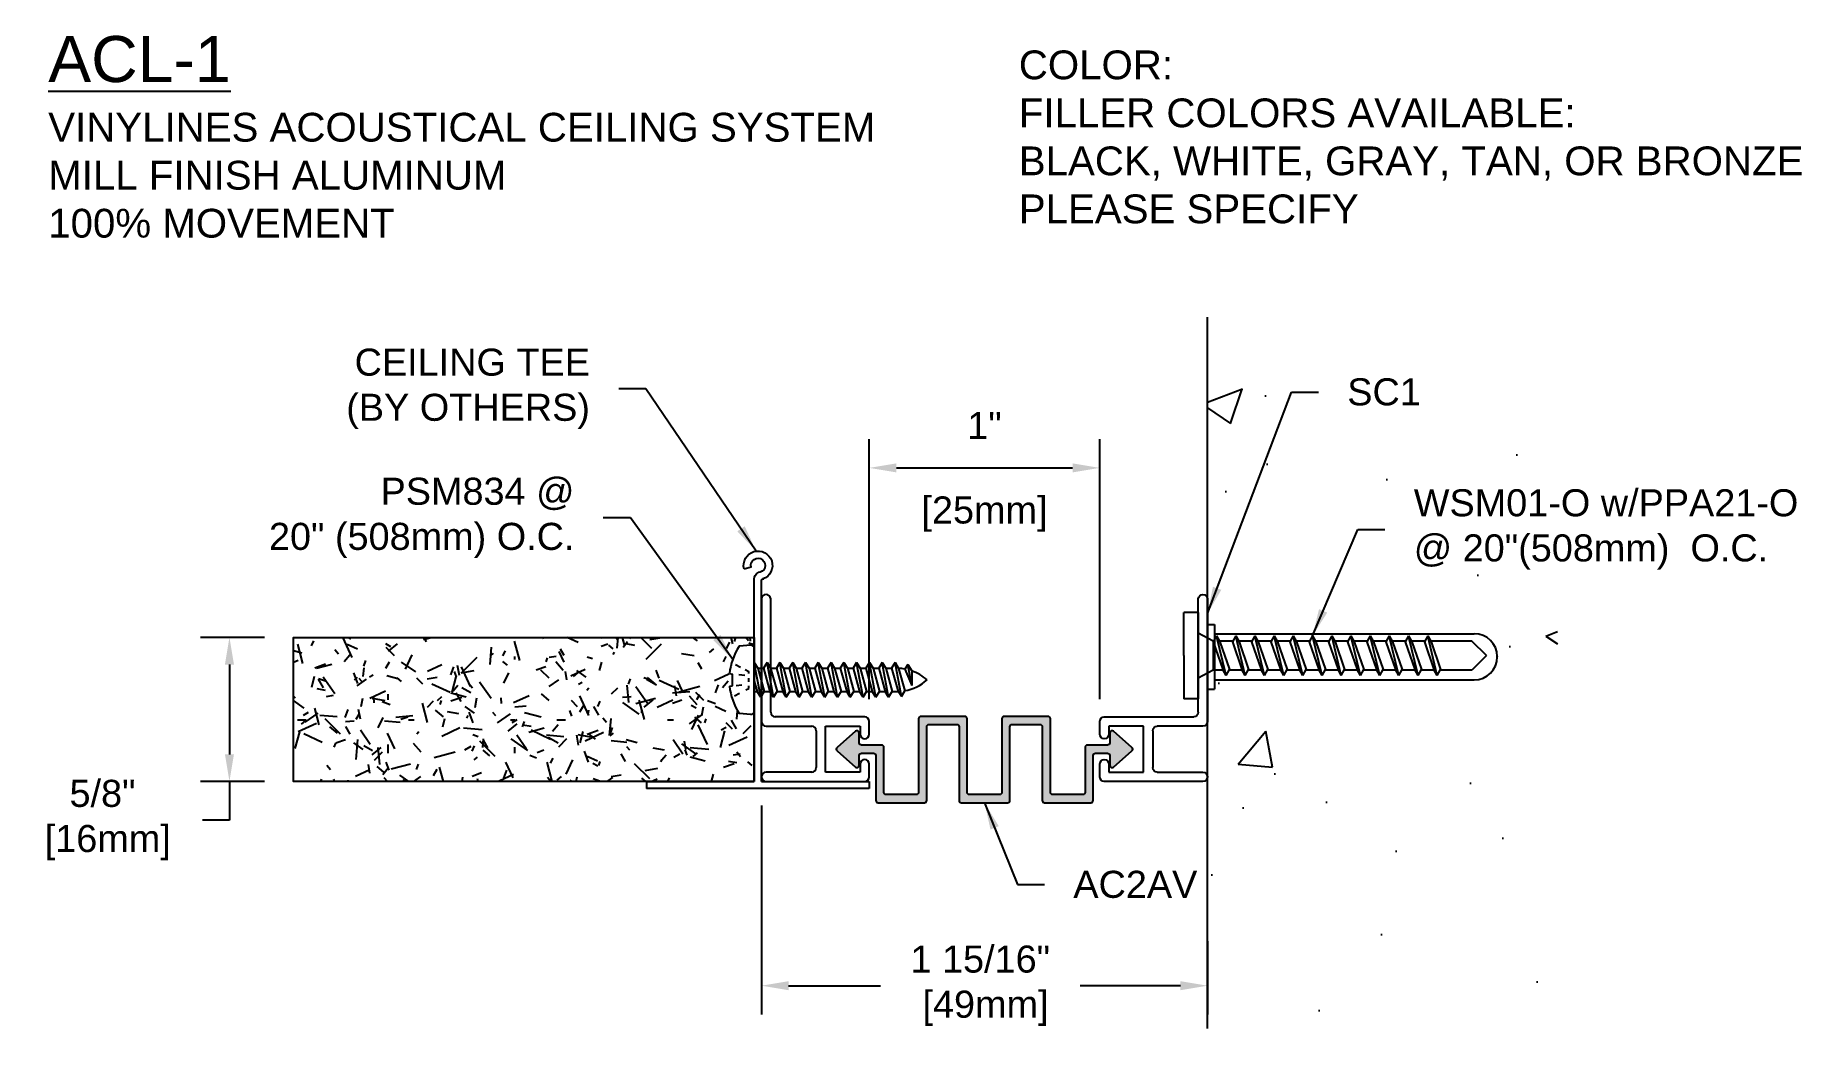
# Model space of a CAD drawing. Header units: inches. Extents: x 2.71 to 10.37, y 3.62 to 8.02.
import ezdxf

# ---------------------------------------------------------------- set-up
doc = ezdxf.new("R2010")
doc.units = ezdxf.units.IN
doc.header["$MEASUREMENT"] = 0
for name, color, linetype in [('Anchors', 4, 'Continuous'), ('Conditions', 1, 'Continuous'), ('Dimensions', 3, 'Continuous'), ('Fillers', 2, 'Continuous'), ('Metals', 7, 'Continuous'), ('Text', 2, 'Continuous')]:
    doc.layers.add(name, color=color, linetype=linetype)
doc.styles.add('ARIAL', font='arial.ttf')
doc.dimstyles.new('ARIAL', dxfattribs={"dimtxt": 0.1175, "dimasz": 0.1175, "dimexe": 0.125, "dimexo": 0.125, "dimgap": 0.125, "dimtad": 0, "dimtih": 1, "dimtoh": 1, "dimdec": 4, "dimzin": 0, "dimdsep": 46, "dimlunit": 4, "dimtxsty": 'ARIAL', "dimcen": 0.09, "dimadec": 0, "dimazin": 0, "dimtfac": 1, "dimtdec": 4, "dimtofl": 0, "dimtmove": 0, "dimatfit": 3, "dimfxl": 0, "dimfrac": 2, "dimtolj": 1, "dimtzin": 0, "dimarcsym": 0})

# ---------------------------------------------------------------- blocks, each defined once
blk = doc.blocks.new('SC1')
for p, q in [((0, 0.792), (0, 0.26)), ((0.04, 0.3), (0.04, 0.792)), ((0.02, 0.24), (0.218, 0.24)), ((0.448, 0.28), (0.06, 0.28)), ((0.278, 0.24), (0.428, 0.24)), ((0.278, 0.04), (0.278, 0.24)), ((0.428, 0.24), (0.428, 0.205)), ((0.468, 0.205), (0.468, 0.26)), ((0.238, 0.22), (0.238, 0.06)), ((0.218, 0.04), (0.02, 0.04)), ((0.02, 0), (0.448, 0)), ((0.428, 0.04), (0.278, 0.04)), ((0.428, 0.0746), (0.428, 0.04)), ((0.468, 0.02), (0.468, 0.0746))]:
    blk.add_line(p, q)
for centre, start, end in [((0.02, 0.792), 0, 180), ((0.02, 0.26), 180, 270), ((0.06, 0.3), 180, 270), ((0.218, 0.22), 360, 90), ((0.448, 0.26), 0, 90), ((0.448, 0.205), 180, 0), ((0.448, 0.0746), 0, 180), ((0.02, 0.02), 90, 270), ((0.218, 0.06), 270, 360), ((0.448, 0.02), 270, 0)]:
    blk.add_arc(centre, 0.02, start, end)
blk = doc.blocks.new('PSM834')
for p, q in [((-0.069, 0.0859), (-0.0576, 0.0637)), ((-0.027, 0.1075), (-0.0253, 0.0942)), ((-0.0253, 0.0942), (0.0253, 0.0942)), ((-0.024, 0.0783), (-0.0219, 0.0533)), ((0.027, 0.1075), (0.0253, 0.0942)), ((0.0668, 0.0816), (0.0554, 0.0594)), ((-0.15, 0.0147), (-0.1456, 0.0653)), ((-0.1366, 0), (0.1366, 0)), ((-0.075, -0.0278), (0.075, 0)), ((-0.0053, 0), (-0.05, -0.0124)), ((-0.05, 0), (-0.05, -0.0124)), ((-0.0439, 0.0372), (-0.0369, 0.0237)), ((-0.0369, 0.0237), (-0.0266, 0.0237)), ((-0.0091, 0.0237), (0.0075, 0.0237)), ((0.0231, 0.0676), (0.0209, 0.0408)), ((0.0276, 0.0237), (0.0369, 0.0237)), ((0.0453, 0.0399), (0.0369, 0.0237)), ((0.075, 0), (0.05, -0.0154)), ((0.15, 0.0147), (0.1456, 0.0653)), ((-0.075, -0.0278), (-0.05, -0.0124)), ((-0.075, -0.0278), (-0.05, -0.0431)), ((-0.075, -0.0833), (0.075, -0.0556)), ((-0.075, -0.0833), (-0.05, -0.068)), ((0.05, -0.0154), (-0.05, -0.0431)), ((0.05, -0.0402), (-0.05, -0.068)), ((-0.05, -0.0431), (-0.05, -0.068)), ((0.05, -0.0709), (-0.05, -0.0987)), ((0.05, -0.0154), (0.05, -0.0402)), ((0.075, -0.0556), (0.05, -0.0402)), ((0.075, -0.0556), (0.05, -0.0709)), ((0.05, -0.0709), (0.05, -0.0958)), ((-0.075, -0.0833), (-0.05, -0.0987)), ((-0.075, -0.1389), (0.075, -0.1111)), ((-0.075, -0.1389), (-0.05, -0.1235)), ((-0.075, -0.1389), (-0.05, -0.1542)), ((0.05, -0.0958), (-0.05, -0.1235)), ((-0.05, -0.0987), (-0.05, -0.1235)), ((0.05, -0.1265), (-0.05, -0.1542)), ((0.05, -0.1513), (-0.05, -0.1791)), ((0.075, -0.1111), (0.05, -0.0958)), ((0.075, -0.1111), (0.05, -0.1265)), ((0.05, -0.1265), (0.05, -0.1513)), ((0.075, -0.1667), (0.05, -0.1513)), ((-0.075, -0.1944), (0.075, -0.1667)), ((-0.075, -0.1944), (-0.05, -0.1791)), ((-0.075, -0.1944), (-0.05, -0.2098)), ((-0.075, -0.25), (0.075, -0.2222)), ((-0.05, -0.1542), (-0.05, -0.1791)), ((0.05, -0.182), (-0.05, -0.2098)), ((0.05, -0.2069), (-0.05, -0.2346)), ((-0.05, -0.2098), (-0.05, -0.2346)), ((0.075, -0.1667), (0.05, -0.182)), ((0.05, -0.182), (0.05, -0.2069)), ((0.075, -0.2222), (0.05, -0.2069)), ((0.075, -0.2222), (0.05, -0.2376)), ((-0.075, -0.25), (-0.05, -0.2346)), ((-0.075, -0.25), (-0.05, -0.2654)), ((-0.075, -0.3056), (0.075, -0.2778)), ((-0.075, -0.3056), (-0.05, -0.2902)), ((-0.075, -0.3056), (-0.05, -0.3209)), ((0.05, -0.2376), (-0.05, -0.2654)), ((0.05, -0.2624), (-0.05, -0.2902)), ((-0.05, -0.2654), (-0.05, -0.2902)), ((0.05, -0.2931), (-0.05, -0.3209)), ((0.05, -0.2376), (0.05, -0.2624)), ((0.075, -0.2778), (0.05, -0.2624)), ((0.075, -0.2778), (0.05, -0.2931)), ((0.05, -0.2931), (0.05, -0.318)), ((-0.075, -0.3611), (0.075, -0.3333)), ((-0.075, -0.3611), (-0.05, -0.3458)), ((-0.075, -0.3611), (-0.05, -0.3765)), ((0.05, -0.318), (-0.05, -0.3458)), ((-0.05, -0.3209), (-0.05, -0.3458)), ((0.05, -0.3487), (-0.05, -0.3765)), ((0.05, -0.3735), (-0.05, -0.4013)), ((-0.05, -0.3765), (-0.05, -0.4013)), ((0.075, -0.3333), (0.05, -0.318)), ((0.075, -0.3333), (0.05, -0.3487)), ((0.05, -0.3487), (0.05, -0.3735)), ((0.075, -0.3889), (0.05, -0.3735)), ((-0.075, -0.4167), (0.075, -0.3889)), ((-0.075, -0.4167), (-0.05, -0.4013)), ((-0.075, -0.4167), (-0.05, -0.432)), ((-0.075, -0.4722), (0.075, -0.4444)), ((-0.075, -0.4722), (-0.05, -0.4569)), ((0.05, -0.4042), (-0.05, -0.432)), ((0.05, -0.4291), (-0.05, -0.4569)), ((-0.05, -0.432), (-0.05, -0.4569)), ((0.05, -0.4598), (-0.05, -0.4876)), ((0.075, -0.3889), (0.05, -0.4042)), ((0.05, -0.4042), (0.05, -0.4291)), ((0.075, -0.4444), (0.05, -0.4291)), ((0.075, -0.4444), (0.05, -0.4598)), ((0.05, -0.4598), (0.05, -0.4846)), ((-0.075, -0.4722), (-0.05, -0.4876)), ((-0.075, -0.5278), (0.075, -0.5)), ((-0.075, -0.5278), (-0.05, -0.5124)), ((-0.075, -0.5278), (-0.05, -0.5431)), ((0.05, -0.4846), (-0.05, -0.5124)), ((-0.05, -0.4876), (-0.05, -0.5124)), ((0.05, -0.5154), (-0.05, -0.5431)), ((0.075, -0.5), (0.05, -0.4846)), ((0.075, -0.5), (0.05, -0.5154)), ((0.05, -0.5154), (0.05, -0.5402)), ((-0.075, -0.5833), (0.075, -0.5556)), ((-0.075, -0.5833), (-0.05, -0.568)), ((-0.075, -0.5833), (-0.05, -0.5987)), ((-0.0717, -0.6389), (0.075, -0.6111)), ((0.05, -0.5402), (-0.05, -0.568)), ((-0.05, -0.5431), (-0.05, -0.568)), ((0.05, -0.5709), (-0.05, -0.5987)), ((-0.05, -0.5987), (-0.05, -0.6203)), ((0.05, -0.5958), (-0.0499, -0.6243)), ((0.075, -0.6111), (0.0499, -0.6265)), ((0.075, -0.5556), (0.05, -0.5402)), ((0.075, -0.5556), (0.05, -0.5709)), ((0.05, -0.5709), (0.05, -0.5958)), ((0.075, -0.6111), (0.05, -0.5958)), ((-0.0717, -0.6389), (-0.0499, -0.6243)), ((-0.0717, -0.6389), (-0.047, -0.6534)), ((0.0499, -0.6265), (-0.047, -0.6534)), ((0.047, -0.6534), (-0.0239, -0.6844)), ((-0.0239, -0.6844), (0.0665, -0.6667)), ((0.0389, -0.6841), (-0.0239, -0.6844)), ((0.0665, -0.6667), (0.0389, -0.6841)), ((0.0665, -0.6667), (0.047, -0.6534))]:
    blk.add_line(p, q)
for centre, radius, start, end in [((0, -0.1562), 0.265, 95.84468, 123.32297), ((0, -0.1562), 0.265, 56.67703, 84.15532), ((-0.1366, 0.0135), 0.0135, 175, 270), ((0.1366, 0.0135), 0.0135, 270, 5), ((0.1468, -0.6189), 0.1968, 179.58901, 181.57345), ((0.1468, -0.6189), 0.1968, 190.09137, 221.76095), ((-0.1468, -0.6189), 0.1968, 318.23905, 340.66308), ((-0.1468, -0.6189), 0.1968, 349.90424, 357.78941)]:
    blk.add_arc(centre, radius, start, end)
blk = doc.blocks.new('acttbar')
for p, q in [((-0.4836, 0.0312), (-0.4836, 0)), ((0.4836, 0.0312), (0.4836, 0))]:
    blk.add_line(p, q)
for points in [[(0.0297, 0.9612), (0.0599, 0.9531)], [(-0.0156, 0.0312), (-0.0156, 0.9058)], [(0.0156, 0.0312), (0.0156, 0.9131)], [(-0.0156, 0.0312), (-0.4836, 0.0312)], [(-0.4836, 0), (0.4836, 0)], [(0.4836, 0.0312), (0.0156, 0.0312)]]:
    blk.add_lwpolyline(points)
for centre, radius, start, end in [((-0.0006, 0.9688), 0.0625, 345.51858, 249.86714), ((-0.0006, 0.9688), 0.0313, 345.99379, 269.3303), ((-0.014, 0.9108), 0.0297, 355.55823, 64.1671), ((-0.0309, 0.8896), 0.0223, 46.71578, 71.33002)]:
    blk.add_arc(centre, radius, start, end)
blk = doc.blocks.new('*D3')
at = {"layer": 'Defpoints', "color": 0}
for p in [(7.3256, 6.1444), (6.3256, 5.016), (7.3256, 5.016)]:
    blk.add_point(p, dxfattribs=at)
at = {"layer": 'Dimensions', "color": 0, "lineweight": -2}
for p, q in [((6.3256, 5.141), (6.3256, 6.2694)), ((7.3256, 5.141), (7.3256, 6.2694)), ((6.4431, 6.1444), (7.2081, 6.1444))]:
    blk.add_line(p, q, dxfattribs=at)
at = {"layer": 'Dimensions', "color": 0}
for points in [[(6.4431, 6.164), (6.4431, 6.1248), (6.3256, 6.1444)], [(7.2081, 6.164), (7.2081, 6.1248), (7.3256, 6.1444)]]:
    blk.add_solid(points, dxfattribs=at)
at = {"layer": 'Dimensions', "color": 0, "char_height": 0.1175, "attachment_point": 5, "style": 'ARIAL'}
for s, insert in [('\\A1;1"', (6.8256, 6.3284)), ('\\A1;[25mm]', (6.8256, 5.9441))]:
    blk.add_mtext(s, dxfattribs=dict(at, insert=insert))
blk = doc.blocks.new('*D4')
at = {"layer": 'Defpoints', "color": 0}
for p in [(5.8576, 4.8035), (7.7936, 4.2151), (7.7936, 3.8967)]:
    blk.add_point(p, dxfattribs=at)
at = {"layer": 'Dimensions', "color": 0, "lineweight": -2}
for p, q in [((5.8576, 4.6785), (5.8576, 3.7717)), ((7.7936, 4.0901), (7.7936, 3.7717)), ((5.9751, 3.8967), (6.3739, 3.8967)), ((7.6761, 3.8967), (7.2406, 3.8967))]:
    blk.add_line(p, q, dxfattribs=at)
at = {"layer": 'Dimensions', "color": 0}
for points in [[(5.9751, 3.9163), (5.9751, 3.8771), (5.8576, 3.8967)], [(7.6761, 3.9163), (7.6761, 3.8771), (7.7936, 3.8967)]]:
    blk.add_solid(points, dxfattribs=at)
at = {"layer": 'Dimensions', "color": 0, "insert": (6.8073, 3.8967), "char_height": 0.1175, "attachment_point": 5, "style": 'ARIAL'}
blk.add_mtext('\\A1;1 15/16"\\P [49mm]', dxfattribs=at)
blk = doc.blocks.new('*D5')
at = {"layer": 'Defpoints', "color": 0}
for p in [(3.5486, 5.4085), (3.8264, 5.4085), (3.8264, 4.7835)]:
    blk.add_point(p, dxfattribs=at)
at = {"layer": 'Dimensions', "color": 0, "lineweight": -2}
for p, q in [((3.7014, 5.4085), (3.4236, 5.4085)), ((3.5486, 5.291), (3.5486, 4.901)), ((3.7014, 4.7835), (3.4236, 4.7835)), ((3.5486, 4.7835), (3.5486, 4.616)), ((3.5486, 4.616), (3.4311, 4.616))]:
    blk.add_line(p, q, dxfattribs=at)
at = {"layer": 'Dimensions', "color": 0}
for points in [[(3.529, 5.291), (3.5682, 5.291), (3.5486, 5.4085)], [(3.529, 4.901), (3.5682, 4.901), (3.5486, 4.7835)]]:
    blk.add_solid(points, dxfattribs=at)
at = {"layer": 'Dimensions', "color": 0, "insert": (2.9977, 4.616), "char_height": 0.1175, "attachment_point": 5, "style": 'ARIAL'}
blk.add_mtext('\\A1;5/8"\\P [16mm]', dxfattribs=at)
blk = doc.blocks.new('PPA21')
for p, q in [((0.14, 0.03), (-0.14, 0.03)), ((-0.14, 0.03), (-0.14, 0)), ((0.14, 0), (-0.14, 0)), ((-0.1, 0), (-0.1, -1.1279)), ((0.1, 0), (0.1, -1.1279)), ((0.14, 0.03), (0.14, 0)), ((0.001, -1.2269), (-0.001, -1.2269))]:
    blk.add_line(p, q)
for centre, start, end in [((-0.001, -1.1279), 180, 270), ((0.001, -1.1279), 270, 0)]:
    blk.add_arc(centre, 0.099, start, end)
blk = doc.blocks.new('WSM01')
for p, q in [((0.0049, 0.063), (-0.1826, 0.063)), ((-0.1826, 0.0005), (-0.1826, 0.063)), ((0.1924, 0.0005), (-0.1826, 0.0005)), ((-0.0576, -0.064), (-0.0929, 0.0005)), ((0.0049, 0.063), (0.1924, 0.063)), ((0.0674, -0.064), (0.1026, 0.0005)), ((0.1924, 0.0005), (0.1924, 0.063)), ((-0.0576, -0.1072), (-0.0576, -0.064)), ((0.0674, -0.064), (-0.0576, -0.064)), ((0.0652, -0.064), (-0.0548, -0.1057)), ((0.0912, -0.0784), (0.0652, -0.064)), ((0.0674, -0.0652), (0.0674, -0.064)), ((-0.0808, -0.1201), (0.0912, -0.0784)), ((-0.0808, -0.1201), (-0.0548, -0.1057)), ((-0.0808, -0.1201), (-0.0548, -0.1345)), ((-0.0576, -0.1906), (-0.0576, -0.1329)), ((0.0652, -0.0928), (-0.0548, -0.1345)), ((0.0652, -0.1473), (-0.0548, -0.189)), ((0.0912, -0.0784), (0.0652, -0.0928)), ((0.0912, -0.1617), (0.0652, -0.1473)), ((0.0674, -0.1486), (0.0674, -0.0916)), ((-0.0808, -0.2034), (0.0912, -0.1617)), ((-0.0808, -0.2034), (-0.0548, -0.189)), ((-0.0808, -0.2034), (-0.0548, -0.2178)), ((-0.0576, -0.2739), (-0.0576, -0.2163)), ((0.0652, -0.1761), (-0.0548, -0.2178)), ((0.0912, -0.1617), (0.0652, -0.1761)), ((0.0674, -0.2319), (0.0674, -0.1749)), ((-0.0808, -0.2867), (0.0912, -0.2451)), ((-0.0808, -0.2867), (-0.0548, -0.2723)), ((-0.0808, -0.2867), (-0.0548, -0.3011)), ((-0.0576, -0.3572), (-0.0576, -0.2996)), ((0.0652, -0.2307), (-0.0548, -0.2723)), ((0.0652, -0.2595), (-0.0548, -0.3011)), ((0.0912, -0.2451), (0.0652, -0.2307)), ((0.0912, -0.2451), (0.0652, -0.2595)), ((0.0674, -0.3152), (0.0674, -0.2582)), ((-0.0808, -0.3701), (0.0912, -0.3284)), ((-0.0808, -0.3701), (-0.0548, -0.3557)), ((-0.0808, -0.3701), (-0.0548, -0.3845)), ((-0.0576, -0.4406), (-0.0576, -0.3829)), ((0.0652, -0.314), (-0.0548, -0.3557)), ((0.0652, -0.3428), (-0.0548, -0.3845)), ((0.0912, -0.3284), (0.0652, -0.314)), ((0.0912, -0.3284), (0.0652, -0.3428)), ((0.0674, -0.3986), (0.0674, -0.3416)), ((-0.0808, -0.4534), (0.0912, -0.4117)), ((-0.0808, -0.4534), (-0.0548, -0.439)), ((-0.0808, -0.4534), (-0.0548, -0.4678)), ((0.0652, -0.3973), (-0.0548, -0.439)), ((0.0652, -0.4261), (-0.0548, -0.4678)), ((0.0912, -0.4117), (0.0652, -0.3973)), ((0.0912, -0.4117), (0.0652, -0.4261)), ((0.0674, -0.4819), (0.0674, -0.4249)), ((-0.0808, -0.5367), (0.0912, -0.4951)), ((-0.0808, -0.5367), (-0.0548, -0.5223)), ((-0.0576, -0.5239), (-0.0576, -0.4663)), ((0.0652, -0.4807), (-0.0548, -0.5223)), ((0.0652, -0.5095), (-0.0548, -0.5511)), ((0.0912, -0.4951), (0.0652, -0.4807)), ((0.0912, -0.4951), (0.0652, -0.5095)), ((0.0674, -0.5652), (0.0674, -0.5082)), ((-0.0808, -0.5367), (-0.0548, -0.5511)), ((-0.0808, -0.6201), (0.0912, -0.5784)), ((-0.0808, -0.6201), (-0.0548, -0.6057)), ((-0.0576, -0.6072), (-0.0576, -0.5496)), ((0.0652, -0.564), (-0.0548, -0.6057)), ((0.0652, -0.5928), (-0.0548, -0.6345)), ((0.0912, -0.5784), (0.0652, -0.564)), ((0.0912, -0.5784), (0.0652, -0.5928)), ((0.0674, -0.6486), (0.0674, -0.5916)), ((-0.0808, -0.6201), (-0.0548, -0.6345)), ((-0.0808, -0.7034), (0.0912, -0.6617)), ((-0.0808, -0.7034), (-0.0548, -0.689)), ((-0.0576, -0.6906), (-0.0576, -0.6329)), ((0.0652, -0.6473), (-0.0548, -0.689)), ((0.0652, -0.6761), (-0.0548, -0.7178)), ((0.0912, -0.6617), (0.0652, -0.6473)), ((0.0912, -0.6617), (0.0652, -0.6761)), ((0.0674, -0.7319), (0.0674, -0.6749)), ((-0.0808, -0.7034), (-0.0548, -0.7178)), ((-0.0808, -0.7867), (0.0912, -0.7451)), ((-0.0576, -0.7739), (-0.0576, -0.7163)), ((0.0652, -0.7307), (-0.0548, -0.7723)), ((0.0652, -0.7595), (-0.0548, -0.8011)), ((0.0912, -0.7451), (0.0652, -0.7307)), ((0.0912, -0.7451), (0.0652, -0.7595)), ((0.0674, -0.8152), (0.0674, -0.7582)), ((-0.0808, -0.7867), (-0.0548, -0.7723)), ((-0.0808, -0.7867), (-0.0548, -0.8011)), ((-0.0808, -0.8701), (0.0912, -0.8284)), ((-0.0576, -0.8572), (-0.0576, -0.7996)), ((0.0652, -0.814), (-0.0548, -0.8557)), ((0.0652, -0.8428), (-0.0548, -0.8845)), ((0.0912, -0.8284), (0.0652, -0.814)), ((0.0912, -0.8284), (0.0652, -0.8428)), ((0.0674, -0.8986), (0.0674, -0.8416)), ((-0.0808, -0.8701), (-0.0548, -0.8557)), ((-0.0808, -0.8701), (-0.0548, -0.8845)), ((-0.0808, -0.9534), (0.0912, -0.9117)), ((-0.0576, -0.9406), (-0.0576, -0.8829)), ((0.0652, -0.8973), (-0.0548, -0.939)), ((0.0912, -0.9117), (0.0652, -0.8973)), ((0.0912, -0.9117), (0.0652, -0.9261)), ((-0.0808, -0.9534), (-0.0548, -0.939)), ((-0.0808, -0.9534), (-0.0548, -0.9678)), ((-0.0808, -1.0367), (0.0912, -0.9951)), ((-0.0576, -1.0239), (-0.0576, -0.9663)), ((0.0652, -0.9261), (-0.0548, -0.9678)), ((0.0652, -0.9807), (-0.0548, -1.0223)), ((0.0912, -0.9951), (0.0652, -0.9807)), ((0.0912, -0.9951), (0.0652, -1.0095)), ((0.0674, -0.9819), (0.0674, -0.9249)), ((-0.0808, -1.0367), (-0.0548, -1.0223)), ((-0.0808, -1.0367), (-0.0548, -1.0511)), ((-0.0576, -1.187), (-0.0576, -1.0496)), ((0.0652, -1.0095), (-0.0548, -1.0511)), ((0.0674, -1.187), (0.0674, -1.0082)), ((0.0049, -1.2495), (-0.0576, -1.187)), ((0.0049, -1.2495), (0.0674, -1.187))]:
    blk.add_line(p, q)
blk = doc.blocks.new('AC2AV')
blk.add_hatch(color=256).paths.add_polyline_path([(0.1104, 0.33, -0.414214), (0.1204, 0.34), (0.2409, 0.34, -0.414214), (0.2509, 0.33), (0.2509, 0.01, 0.414214), (0.2609, 0), (0.4616, 0, 0.414214), (0.4716, 0.01), (0.4716, 0.205, -0.414214), (0.4816, 0.215), (0.5336, 0.215, -0.414214), (0.5436, 0.205), (0.5436, 0.1621, 0.645559), (0.5602, 0.1546), (0.6401, 0.225, 0.451743), (0.6401, 0.24), (0.5602, 0.3104, 0.645559), (0.5436, 0.3029), (0.5436, 0.26, -0.414214), (0.5336, 0.25), (0.4466, 0.25, 0.414214), (0.4366, 0.24), (0.4366, 0.045, -0.414214), (0.4266, 0.035), (0.2959, 0.035, -0.414214), (0.2859, 0.045), (0.2859, 0.365, 0.414214), (0.2759, 0.375), (0.0854, 0.375, 0.414214), (0.0754, 0.365), (0.0754, 0.045, -0.414214), (0.0654, 0.035), (-0.0654, 0.035, -0.414214), (-0.0754, 0.045), (-0.0754, 0.365, 0.414214), (-0.0854, 0.375), (-0.2759, 0.375, 0.414214), (-0.2859, 0.365), (-0.2859, 0.045, -0.414214), (-0.2959, 0.035), (-0.4266, 0.035, -0.414214), (-0.4366, 0.045), (-0.4366, 0.24, 0.414214), (-0.4466, 0.25), (-0.5336, 0.25, -0.414214), (-0.5436, 0.26), (-0.5436, 0.3029, 0.645559), (-0.5602, 0.3104), (-0.6401, 0.24, 0.451743), (-0.6401, 0.225), (-0.5602, 0.1546, 0.645559), (-0.5436, 0.1621), (-0.5436, 0.205, -0.414214), (-0.5336, 0.215), (-0.4816, 0.215, -0.414214), (-0.4716, 0.205), (-0.4716, 0.01, 0.414214), (-0.4616, 0), (-0.2609, 0, 0.414214), (-0.2509, 0.01), (-0.2509, 0.33, -0.414214), (-0.2409, 0.34), (-0.1204, 0.34, -0.414214), (-0.1104, 0.33), (-0.1104, 0.01, 0.414214), (-0.1004, 0), (0.1004, 0, 0.414214), (0.1104, 0.01)])
at = {"color": 7, "linetype": 'Continuous'}
blk.add_lwpolyline([(-0.0654, 0.035, -0.414214), (-0.0754, 0.045), (-0.0754, 0.365, 0.414214), (-0.0854, 0.375), (-0.2759, 0.375, 0.414214), (-0.2859, 0.365), (-0.2859, 0.045, -0.414214), (-0.2959, 0.035), (-0.4266, 0.035, -0.414214), (-0.4366, 0.045), (-0.4366, 0.24, 0.414214), (-0.4466, 0.25), (-0.5336, 0.25, -0.414214), (-0.5436, 0.26), (-0.5436, 0.3029, 0.645559), (-0.5602, 0.3104), (-0.6401, 0.24, 0.451743), (-0.6401, 0.225), (-0.5602, 0.1546, 0.645559), (-0.5436, 0.1621), (-0.5436, 0.205, -0.414214), (-0.5336, 0.215), (-0.4816, 0.215, -0.414214), (-0.4716, 0.205), (-0.4716, 0.01, 0.414214), (-0.4616, 0), (-0.2609, 0, 0.414214), (-0.2509, 0.01), (-0.2509, 0.33, -0.414214), (-0.2409, 0.34), (-0.1204, 0.34, -0.414214), (-0.1104, 0.33), (-0.1104, 0.01, 0.414214), (-0.1004, 0), (0.1004, 0, 0.414214), (0.1104, 0.01), (0.1104, 0.33, -0.414214), (0.1204, 0.34), (0.2409, 0.34, -0.414214), (0.2509, 0.33), (0.2509, 0.01, 0.414214), (0.2609, 0), (0.4616, 0, 0.414214), (0.4716, 0.01), (0.4716, 0.205, -0.414214), (0.4816, 0.215), (0.5336, 0.215, -0.414214), (0.5436, 0.205), (0.5436, 0.1621, 0.645559), (0.5602, 0.1546), (0.6401, 0.225, 0.451743), (0.6401, 0.24), (0.5602, 0.3104, 0.645559), (0.5436, 0.3029), (0.5436, 0.26, -0.414214), (0.5336, 0.25), (0.4466, 0.25, 0.414214), (0.4366, 0.24), (0.4366, 0.045, -0.414214), (0.4266, 0.035), (0.2959, 0.035, -0.414214), (0.2859, 0.045), (0.2859, 0.365, 0.414214), (0.2759, 0.375), (0.0854, 0.375, 0.414214), (0.0754, 0.365), (0.0754, 0.045, -0.414214), (0.0654, 0.035)], format="xyb", close=True, dxfattribs=at)

msp = doc.modelspace()

# ---------------------------------------------------------------- hatches: boundary and pattern name
at = {"layer": 'Conditions'}
h = msp.add_hatch(dxfattribs=at)
h.set_pattern_fill('AR-CONC', color=256, scale=0.25, style=0)
h.paths.add_polyline_path([(9.31227, 6.79836), (7.79364, 6.79836), (7.79364, 5.4646), (7.82364, 5.4646), (7.82364, 5.4246), (8.95155, 5.4246, -0.4142136), (9.05055, 5.3256), (9.05055, 5.3236, -0.4142136), (8.95155, 5.2246), (7.82364, 5.2246), (7.82364, 5.1846), (7.79364, 5.1846), (7.79364, 3.7114), (9.31227, 3.7114)])
h.paths.add_polyline_path([(8.52402, 6.00964), (10.2426, 6.00964), (10.2426, 5.59877), (8.52402, 5.59877)], flags=9)
h.paths.add_polyline_path([(8.1953, 6.34776), (8.53586, 6.34776), (8.53586, 6.1675), (8.1953, 6.1675)], flags=24)
h = msp.add_hatch(dxfattribs=at)
h.set_pattern_fill('TEXTURED', color=256, scale=0.625, style=0)
h.set_pattern_definition([(0, (0.45, 0.3), (0.275, 0.475), [0.025, -0.41875, 0.01875, -0.18125, 0.0375, -0.44375]), (5, (0.16875, 0.525), (0.246096, 0.485797), [0.05, -0.41875, 0.0375, -0.18125, 0.075, -0.44375]), (10, (0.33125, 0.55625), (0.168075, 0.594467), [0.04375, -0.10625, 0.05625, -0.33125, 0.03125, -0.4125]), (15, (0.21875, 0.6125), (0.14064, 0.561793), [0.0875, -0.10625, 0.09375, -0.33125, 0.06875, -0.4125]), (20, (0.26875, 0.35625), (0.278064, 0.460367), [0.05, -0.34375, 0.04375, -0.25625, 0.03125, -0.2]), (25, (0.35625, 0.26875), (0.311635, 0.455643), [0.06875, -0.34375, 0.0875, -0.25625, 0.075, -0.2]), (30, (0.45, 0.31875), (-0.04577, 0.529275), [0.03125, -0.20625, 0.025, -0.30625, 0.01875, -0.40625]), (35, (0.16875, 0.09375), (0.046507, 0.620063), [0.06875, -0.20625, 0.05, -0.30625, 0.0375, -0.40625]), (40, (0.275, 0.45625), (0.070491, 0.450772), [0.025, -0.275, 0.01875, -0.175, 0.05, -0.31875]), (45, (0.275, 0.23125), (-0.128163, 0.6143), [0.05, -0.275, 0.0375, -0.175, 0.09375, -0.31875]), (50, (0.36875, 0.23125), (-0.167183, 0.491111), [0.0125, -0.23125, 0.03125, -0.38125, 0.0375, -0.19375]), (60, (0.3875, 0.275), (-0.207235, 0.466058), [0.03125, -0.25625, 0.0125, -0.3, 0.025, -0.23125]), (65, (0.1625, 0.275), (-0.151977, 0.650142), [0.06875, -0.25625, 0.025, -0.3, 0.05, -0.23125]), (70, (0.31875, 0.2), (-0.228942, 0.44914), [0.01875, -0.11875, 0.0375, -0.2, 0.025, -0.275]), (75, (0.09375, 0.14375), (-0.48455, 0.48571), [0.0375, -0.11875, 0.075, -0.2, 0.05, -0.275]), (80, (0.35, 0.56875), (-0.43451, 0.343166), [0.04375, -0.275, 0.01875, -0.325, 0.0375, -0.30625]), (85, (0.40625, 0.11875), (-0.518802, 0.308892), [0.0875, -0.275, 0.0375, -0.325, 0.075, -0.30625]), (90, (0.3875, 0.3), (-0.55, 0.23125), [0.0375, -0.19375, 0.025, -0.38125, 0.0125, -0.3875]), (95, (0.1625, 0.525), (-0.58767, 0.40658), [0.075, -0.19375, 0.025, -0.38125, 0.025, -0.3875]), (100, (0.2875, 0.49375), (-0.516607, 0.302386), [0.04375, -0.24375, 0.0375, -0.2, 0.04375, -0.45625]), (105, (0.4, 0.60625), (-0.540996, 0.25621), [0.0875, -0.24375, 0.075, -0.2, 0.0875, -0.45625]), (110, (0.24375, 0.1375), (-0.500917, 0.17019), [0.05, -0.1625, 0.025, -0.33125, 0.0375, -0.3625]), (115, (0.58125, 0.1375), (-0.513844, 0.125884), [0.09375, -0.1625, 0.05, -0.33125, 0.075, -0.3625]), (120, (0.075, 0.2125), (-0.597187, 0.05936), [0.03125, -0.41875, 0.0375, -0.19375, 0.04375, -0.25625]), (125, (0.13125, 0.26875), (-0.67843, 0.0209), [0.06875, -0.41875, 0.075, -0.19375, 0.0875, -0.25625]), (130, (0.2125, 0.075), (-0.581475, 0.148471), [0.01875, -0.1375, 0.025, -0.26875, 0.05, -0.35]), (135, (0.26875, 0.13125), (-0.671751, 0.097227), [0.0375, -0.1375, 0.05, -0.26875, 0.09375, -0.35]), (140, (0.025, 0.575), (-0.459577, -0.071262), [0.0375, -0.225, 0.04375, -0.19375, 0.025, -0.2625]), (145, (0.275, 0.18125), (-0.48388, -0.157123), [0.075, -0.225, 0.0875, -0.19375, 0.05, -0.2625]), (150, (0.54375, 0.0375), (-0.426719, -0.251598), [0.025, -0.175, 0.05, -0.3875, 0.04375, -0.35625]), (155, (0.4875, 0.38125), (-0.556106, -0.216515), [0.05, -0.175, 0.09375, -0.3875, 0.0875, -0.35625]), (160, (0.13125, 0.3875), (-0.495627, -0.338393), [0.0375, -0.2625, 0.03125, -0.2375, 0.025, -0.38125]), (165, (0.075, 0.1625), (-0.53314, -0.420077), [0.075, -0.2625, 0.06875, -0.2375, 0.05, -0.38125]), (170, (0.16875, 0.2375), (-0.449258, -0.35234), [0.05625, -0.20625, 0.0375, -0.28125, 0.05, -0.275]), (175, (0.45, 0.51875), (-0.426645, -0.502227), [0.06875, -0.20625, 0.075, -0.28125, 0.08125, -0.275])])
h.paths.add_polyline_path([(3.82639, 5.40849), (3.82639, 4.78349), (5.82639, 4.78349), (5.82639, 5.08782, -0.4400105), (5.81172, 5.07438), (5.7611, 5.07881, -0.1204745), (5.71891, 5.19741), (5.73216, 5.19909), (5.73216, 5.24971), (5.71891, 5.25139, -0.1204745), (5.7611, 5.36999), (5.81172, 5.37442, -0.4400105), (5.82639, 5.36098), (5.82639, 5.40849)])

# ---------------------------------------------------------------- linework, layer by layer
msp.add_line((7.79364, 3.7114), (7.79364, 6.79836), dxfattribs=at)
msp.add_lwpolyline([(5.82639, 4.78349), (3.82639, 4.78349), (3.82639, 5.40849), (5.82639, 5.40849), (5.82639, 4.78349)], dxfattribs=at)

# ---------------------------------------------------------------- block references
at = {"layer": 'Anchors', "rotation": 90}
for name, p in [('WSM01', (7.75417, 5.3246)), ('PPA21', (7.82364, 5.3246)), ('PSM834', (5.82639, 5.2244))]:
    msp.add_blockref(name, p, dxfattribs=at)
at = {"layer": 'Conditions', "xscale": -1}
msp.add_blockref('acttbar', (5.84201, 4.75224), dxfattribs=at)
at = {"layer": 'Fillers'}
msp.add_blockref('AC2AV', (6.82564, 4.69099), dxfattribs=at)
at = {"layer": 'Metals'}
msp.add_blockref('SC1', (5.85764, 4.78349), dxfattribs=at)
at = {"layer": 'Metals', "xscale": -1}
msp.add_blockref('SC1', (7.79364, 4.78349), dxfattribs=at)

# ---------------------------------------------------------------- texts
at = {"layer": 'Text', "attachment_point": 1, "style": 'ARIAL'}
for s, insert, char_height, width in [('{\\LACL-1\\P\\H0.625x;\\lVINYLINES ACOUSTICAL CEILING SYSTEM\\PMILL FINISH ALUMINUM\\P100% MOVEMENT}', (2.76217, 8.01919), 0.2, 3.9375), ('COLOR:{\\L                        \\~\\P}FILLER COLORS AVAILABLE:\\PBLACK, WHITE, GRAY, TAN, OR BRONZE\\PPLEASE SPECIFY', (6.97454, 7.95644), 0.125, 3.5195993)]:
    msp.add_mtext(s, dxfattribs=dict(at, insert=insert, char_height=char_height, width=width))
at = {"layer": 'Text', "char_height": 0.1175, "style": 'ARIAL'}
for s, insert, attachment_point in [(' CEILING TEE\\P(BY OTHERS)', (5.1133, 6.48781), 6), ('SC1', (8.40009, 6.47375), 4), ('PSM834 @\\P20" (508mm) O.C.', (5.04614, 5.92746), 6), ('WSM01-O w/PPA21-O\\P@ 20"(508mm)  O.C.', (8.68876, 5.87742), 4), ('AC2AV', (7.21114, 4.33598), 4)]:
    msp.add_mtext(s, dxfattribs=dict(at, insert=insert, attachment_point=attachment_point))

# ---------------------------------------------------------------- dimensions: what is measured, and where the dimension line sits
at = {"layer": 'Dimensions'}
dim = msp.add_linear_dim(base=(7.32564, 6.14438), p1=(6.32564, 5.01599), p2=(7.32564, 5.01599), dimstyle='ARIAL', override={"dimpost": '\\X'}, dxfattribs=at)
dim.commit()
dim.dimension.update_dxf_attribs({"geometry": '*D3', "text_midpoint": (6.82564, 6.14438)})
dim = msp.add_linear_dim(base=(3.54857, 5.40849), p1=(3.82639, 4.78349), p2=(3.82639, 5.40849), angle=90, dimstyle='ARIAL', override={"dimpost": '\\X'}, dxfattribs=at)
dim.commit()
dim.dimension.update_dxf_attribs({"geometry": '*D5', "text_midpoint": (2.99774, 4.61601), "dimtype": 160})
dim = msp.add_linear_dim(base=(7.79364, 3.8967), p1=(5.85764, 4.80349), p2=(7.79364, 4.21509), dimstyle='ARIAL', override={"dimpost": '\\X'}, dxfattribs=at)
dim.commit()
dim.dimension.update_dxf_attribs({"geometry": '*D4', "text_midpoint": (6.80727, 3.8967), "dimtype": 160})

# ---------------------------------------------------------------- leaders
at = {"layer": 'Text', "annotation_type": 0, "has_hookline": 1}
for points, hookline_direction, text_width in [([(5.83487, 5.78301), (5.3558, 6.48781), (5.2383, 6.48781)], 1, 1.05838), ([(7.79364, 5.51192), (8.15759, 6.47375), (8.27509, 6.47375)], 0, 0.28181), ([(5.73286, 5.31323), (5.28864, 5.92746), (5.17114, 5.92746)], 1, 1.30709), ([(8.24925, 5.41577), (8.44626, 5.87742), (8.56376, 5.87742)], 0, 1.65983), ([(6.82564, 4.69099), (6.96864, 4.33598), (7.08614, 4.33598)], 0, 0.53701)]:
    msp.add_leader(points, dimstyle='ARIAL', override={"dimgap": 0.125, "dimtad": 0}, dxfattribs=dict(at, hookline_direction=hookline_direction, text_width=text_width))

doc.saveas('drawing.dxf')
